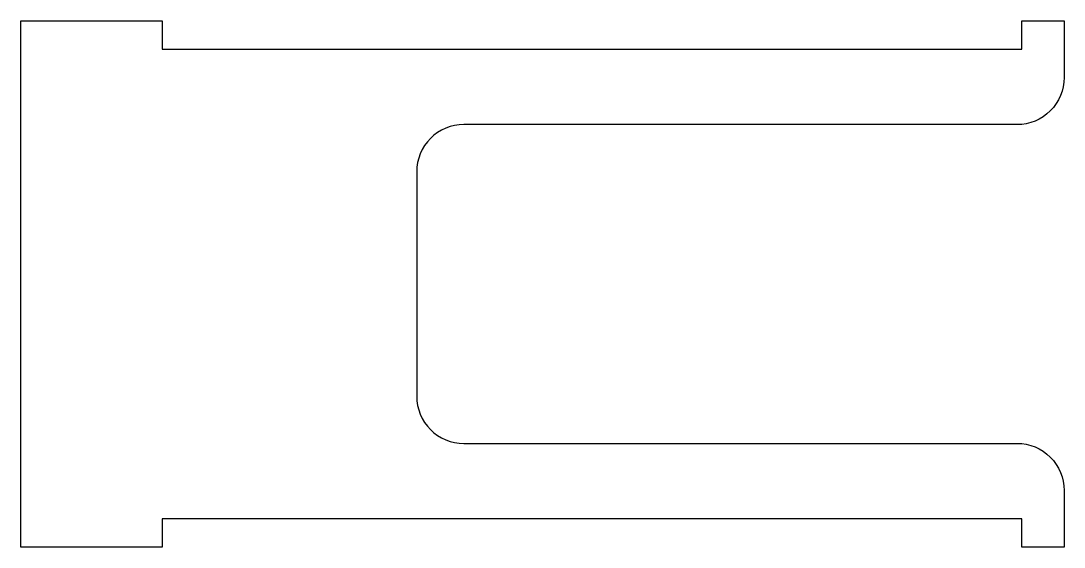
# Model space of a CAD drawing. Header units: millimetres. Extents: x 0 to 111, y -3 to 53.
import ezdxf

# ---------------------------------------------------------------- set-up
doc = ezdxf.new("R2010")
doc.units = ezdxf.units.MM

msp = doc.modelspace()

# ---------------------------------------------------------------- linework, layer by layer
msp.add_lwpolyline([(0, 0), (0, 49.8), (0, 52.8), (15, 52.8), (15, 49.8), (106.2, 49.8), (106.2, 52.8), (110.7, 52.8), (110.7, 46.8, -0.414214), (105.7, 41.8), (47, 41.8, 0.414214), (42, 36.8), (42, 13, 0.414214), (47, 8), (105.7, 8, -0.414214), (110.7, 3), (110.7, -3), (106.2, -3), (106.2, 0), (15, 0), (15, -3), (0, -3)], format="xyb", close=True)

doc.saveas('drawing.dxf')
